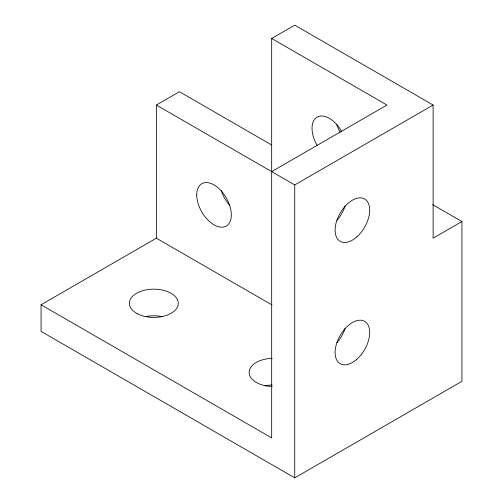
<?xml version="1.0" encoding="UTF-8"?>
<svg xmlns="http://www.w3.org/2000/svg" width="503" height="503" viewBox="0 0 503 503"><rect width="100%" height="100%" fill="white"/><g stroke="black" fill="none" stroke-linecap="round" stroke-linejoin="round"><path stroke-width="0.75" d="M272.016 304.956L156.37 238.189L156.37 105.039L179.433 91.722L271.677 144.983M41.064 304.761L271.677 437.906L271.677 38.467L294.739 25.15L433.114 105.039L433.114 238.183L461.936 221.54L461.936 381.318L294.739 477.85L41.064 331.389L41.064 304.761L156.37 238.189M271.677 171.611L386.989 105.039L271.677 38.467M156.37 105.039L294.739 184.928L433.114 105.039M432.775 204.702L461.936 221.54M294.739 184.928L294.739 477.85M317.104 145.386A24.458 14.122 60 0 1 317.104 117.142A24.458 14.122 60 0 1 341.562 131.264M345.089 205.997A24.458 14.122 -60 0 1 336.985 220.339M345.089 328.352A24.458 14.122 -60 0 1 336.985 342.694M229.431 205.073A24.458 14.122 60 0 1 221.333 190.738M340.166 132.069A24.458 14.122 60 0 1 336.639 124.159M146.404 316.456A24.458 14.122 0 0 1 162.129 316.632M264.974 385.845A24.458 14.122 0 0 1 272.173 384.965M272.173 386.53A24.458 14.122 0 0 1 249.123 372.434A24.458 14.122 0 0 1 272.173 358.337M196.73 194.913A24.458 14.122 60 0 0 222.672 227.186A24.458 14.122 60 0 0 222.672 192.599A24.458 14.122 60 0 0 196.73 194.913M356.872 359.224A24.458 14.122 -60 0 0 364.625 321.329A24.458 14.122 -60 0 0 335.69 346.995A24.458 14.122 -60 0 0 356.872 359.224M356.872 236.869A24.458 14.122 -60 0 0 364.625 198.981A24.458 14.122 -60 0 0 335.69 224.64A24.458 14.122 -60 0 0 356.872 236.869M137.338 313.721A24.458 14.122 0 0 0 177.71 306.308A24.458 14.122 0 0 0 146.404 289.829A24.458 14.122 0 0 0 137.338 313.721"/></g></svg>
